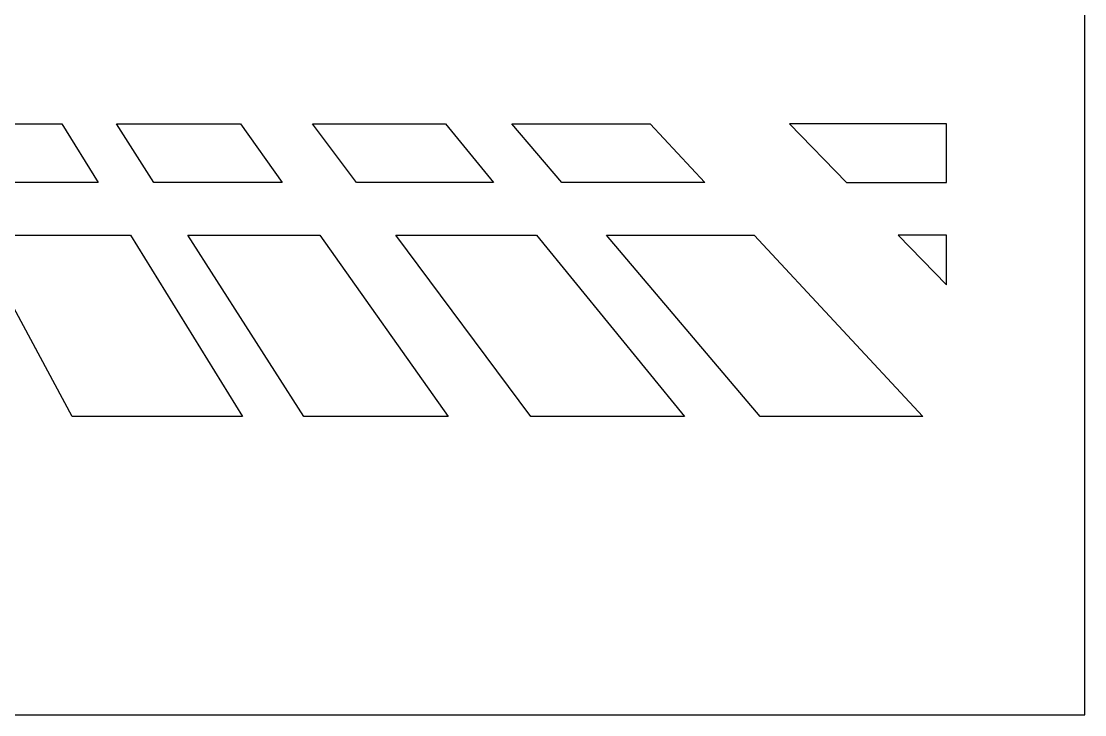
# Model space of a CAD drawing. Extents: x 101 to 2101, y 75 to 2087.
# Drawn here: x 1626.8 to 2101, y 75.4 to 384.7 of the extents above; entities that cross this region are included whole.
import ezdxf

# ---------------------------------------------------------------- set-up
doc = ezdxf.new("R2010")
doc.units = 0
doc.layers.add('LAYER_01', color=7, linetype='CONTINUOUS')

msp = doc.modelspace()

# ---------------------------------------------------------------- linework, layer by layer
at = {"layer": 'LAYER_01'}
msp.add_lwpolyline([(2101.01, 1666.56, 0.19494), (1108.75, 2087.06), (1108.75, 75.37), (2101.01, 75.37)], format="xyb", close=True, dxfattribs=at)
for points in [[(1644.91, 338.98), (1661.05, 312.82), (1593.19, 312.82), (1579.08, 338.98)], [(1724.63, 338.98), (1743.19, 312.82), (1686, 312.82), (1669.25, 338.98)], [(1816.01, 338.98), (1837.36, 312.82), (1776.26, 312.82), (1756.76, 338.98)], [(1907.28, 338.98), (1931.65, 312.82), (1867.81, 312.82), (1845.62, 338.98)], [(1969.31, 338.98), (1994.83, 312.82), (2039.45, 312.82), (2039.45, 338.98)], [(1675.58, 289.26), (1725.42, 208.48), (1649.49, 208.48), (1605.91, 289.26)], [(1759.91, 289.26), (1817.22, 208.48), (1752.8, 208.48), (1701.08, 289.26)], [(1856.59, 289.26), (1922.52, 208.48), (1854.05, 208.48), (1793.82, 289.26)], [(1953.6, 289.26), (2028.87, 208.48), (1956.28, 208.48), (1887.79, 289.26)], [(2017.82, 289.26), (2039.45, 267.09), (2039.45, 289.26)]]:
    msp.add_lwpolyline(points, close=True, dxfattribs=at)

doc.saveas('drawing.dxf')
